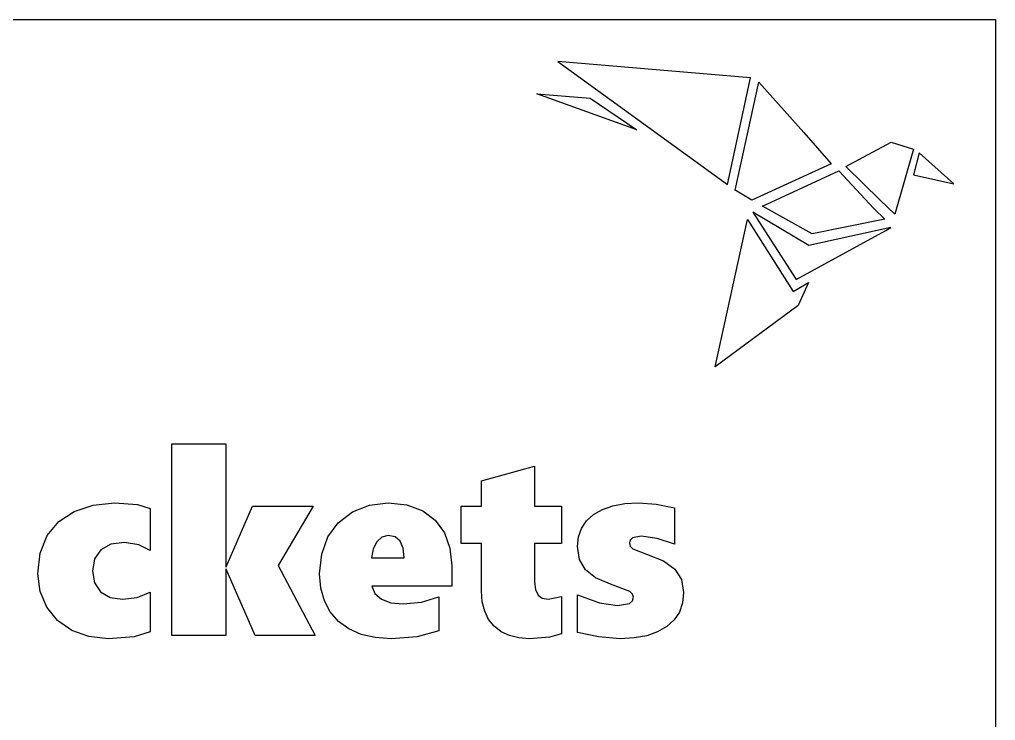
# Model space of a CAD drawing. Extents: x -52 to 52, y -74 to 74.
# Drawn here: x 0.7 to 52.5, y 36.6 to 73.8 of the extents above; entities that cross this region are included whole.
import ezdxf

# ---------------------------------------------------------------- set-up
doc = ezdxf.new("R2010")
doc.units = 0
doc.layers.get('0').update_dxf_attribs({"linetype": 'CONTINUOUS'})

msp = doc.modelspace()

# ---------------------------------------------------------------- linework, layer by layer
for p, q in [((-52.473, 73.775), (52.473, 73.775)), ((52.473, 73.775), (52.473, 30.515)), ((39.473, 70.674), (29.267, 71.554)), ((29.267, 71.554), (38.26, 65.021)), ((38.26, 65.021), (39.473, 70.674)), ((38.668, 64.72), (39.921, 70.448)), ((39.921, 70.448), (42.304, 67.775)), ((33.455, 67.924), (28.156, 69.837)), ((28.156, 69.837), (30.983, 69.599)), ((30.983, 69.599), (33.455, 67.924)), ((42.304, 67.775), (43.765, 66.122)), ((44.531, 65.969), (46.949, 67.27)), ((46.949, 67.27), (48.121, 66.891)), ((48.121, 66.891), (47.128, 63.442)), ((48.422, 66.7), (48.121, 65.528)), ((50.272, 65.066), (48.422, 66.7)), ((43.765, 66.122), (39.558, 64.196)), ((40.109, 63.865), (44.171, 65.747)), ((44.171, 65.747), (46.021, 63.75)), ((46.365, 64.186), (44.531, 65.969)), ((48.121, 65.528), (50.272, 65.066)), ((39.558, 64.196), (38.668, 64.72)), ((47.128, 63.442), (46.365, 64.186)), ((42.758, 62.412), (40.109, 63.865)), ((46.021, 63.75), (46.602, 63.185)), ((37.612, 55.356), (39.316, 63.168)), ((39.316, 63.168), (41.738, 59.34)), ((42.57, 61.793), (39.605, 63.552)), ((39.605, 63.552), (41.904, 59.98)), ((46.602, 63.185), (42.758, 62.412)), ((46.924, 62.738), (42.57, 61.793)), ((46.665, 62.586), (46.924, 62.738)), ((41.904, 59.98), (46.665, 62.586)), ((41.738, 59.34), (42.558, 59.816)), ((42.558, 59.816), (42.013, 58.606)), ((42.013, 58.606), (37.612, 55.356)), ((8.788, 41.093), (8.788, 51.26)), ((8.788, 51.26), (11.645, 51.26)), ((11.645, 51.26), (11.645, 44.735)), ((25.213, 49.309), (28.03, 50.087)), ((28.03, 50.087), (28.03, 47.961)), ((25.213, 47.961), (25.213, 49.309)), ((2.791, 47.137), (3.61, 47.682)), ((3.61, 47.682), (4.61, 48.017)), ((4.61, 48.017), (5.756, 48.128)), ((5.756, 48.128), (6.96, 48.041)), ((6.96, 48.041), (7.648, 47.84)), ((7.648, 47.84), (7.648, 45.613)), ((11.672, 44.735), (13.06, 47.961)), ((13.06, 47.961), (16.28, 47.961)), ((16.28, 47.961), (14.422, 44.815)), ((17.613, 47.078), (18.369, 47.649)), ((18.369, 47.649), (19.275, 48.008)), ((19.275, 48.008), (20.27, 48.128)), ((20.27, 48.128), (21.259, 48.024)), ((21.259, 48.024), (22.095, 47.712)), ((22.095, 47.712), (22.761, 47.213)), ((24.133, 45.982), (24.133, 47.961)), ((24.133, 47.961), (25.213, 47.961)), ((28.03, 47.961), (29.459, 47.961)), ((29.459, 47.961), (29.459, 45.982)), ((31.159, 47.508), (31.626, 47.779)), ((31.626, 47.779), (32.179, 47.973)), ((32.179, 47.973), (32.818, 48.09)), ((32.818, 48.09), (33.543, 48.128)), ((33.543, 48.128), (34.469, 48.063)), ((34.469, 48.063), (35.448, 47.867)), ((35.448, 47.867), (35.448, 45.942)), ((2.185, 46.395), (2.791, 47.137)), ((22.761, 47.213), (23.245, 46.545)), ((30.523, 46.776), (30.788, 47.17)), ((30.788, 47.17), (31.159, 47.508)), ((17.068, 46.324), (17.613, 47.078)), ((30.363, 46.326), (30.523, 46.776)), ((1.81, 45.468), (2.185, 46.395)), ((16.738, 45.414), (17.068, 46.324)), ((19.66, 46.073), (19.469, 45.695)), ((19.93, 46.317), (19.66, 46.073)), ((20.257, 46.398), (19.93, 46.317)), ((20.629, 46.324), (20.257, 46.398)), ((20.896, 46.101), (20.629, 46.324)), ((21.055, 45.73), (20.896, 46.101)), ((23.245, 46.545), (23.539, 45.731)), ((30.31, 45.821), (30.363, 46.326)), ((33.102, 46.158), (33.06, 46.009)), ((33.228, 46.27), (33.102, 46.158)), ((33.677, 46.364), (33.228, 46.27)), ((34.522, 46.244), (33.677, 46.364)), ((35.448, 45.942), (34.522, 46.244)), ((5.015, 45.637), (4.691, 45.156)), ((5.549, 45.936), (5.015, 45.637)), ((6.286, 46.036), (5.549, 45.936)), ((7.031, 45.908), (6.286, 46.036)), ((7.648, 45.613), (7.031, 45.908)), ((19.469, 45.695), (19.378, 45.211)), ((21.109, 45.211), (21.055, 45.73)), ((23.539, 45.731), (23.637, 44.788)), ((25.213, 45.982), (24.133, 45.982)), ((25.213, 43.454), (25.213, 45.982)), ((29.459, 45.982), (28.03, 45.982)), ((28.03, 45.982), (28.03, 43.923)), ((30.414, 45.129), (30.31, 45.821)), ((33.06, 46.009), (33.106, 45.833)), ((33.106, 45.833), (33.241, 45.694)), ((33.241, 45.694), (33.966, 45.405)), ((1.685, 44.372), (1.81, 45.468)), ((4.691, 45.156), (4.583, 44.513)), ((16.628, 44.372), (16.738, 45.414)), ((19.378, 45.211), (21.109, 45.211)), ((30.726, 44.58), (30.414, 45.129)), ((33.966, 45.405), (34.869, 45.053)), ((34.869, 45.053), (35.475, 44.614)), ((11.645, 44.735), (11.672, 44.735)), ((11.672, 44.621), (11.645, 44.621)), ((11.645, 44.621), (11.645, 41.093)), ((13.201, 41.093), (11.672, 44.621)), ((14.422, 44.815), (16.387, 41.093)), ((23.637, 44.788), (23.637, 43.715)), ((31.266, 44.151), (30.726, 44.58)), ((35.475, 44.614), (35.817, 44.062)), ((1.803, 43.435), (1.685, 44.372)), ((4.583, 44.513), (4.689, 43.882)), ((16.691, 43.611), (16.628, 44.372)), ((32.054, 43.816), (31.266, 44.151)), ((35.817, 44.062), (35.931, 43.373)), ((4.689, 43.882), (5.009, 43.41)), ((16.878, 42.935), (16.691, 43.611)), ((19.392, 43.715), (19.556, 43.32)), ((23.637, 43.715), (19.392, 43.715)), ((28.03, 43.923), (28.075, 43.527)), ((28.075, 43.527), (28.21, 43.244)), ((33.074, 43.423), (32.054, 43.816)), ((2.155, 42.595), (1.803, 43.435)), ((5.009, 43.41), (5.514, 43.116)), ((5.514, 43.116), (6.179, 43.018)), ((6.179, 43.018), (6.945, 43.113)), ((6.945, 43.113), (7.648, 43.4)), ((7.648, 43.4), (7.648, 41.287)), ((19.556, 43.32), (19.901, 43.021)), ((19.901, 43.021), (20.408, 42.832)), ((22.027, 42.865), (22.946, 43.152)), ((22.946, 43.152), (22.946, 41.341)), ((25.255, 42.881), (25.213, 43.454)), ((28.21, 43.244), (28.434, 43.074)), ((28.434, 43.074), (28.748, 43.018)), ((28.748, 43.018), (29.459, 43.165)), ((29.459, 43.165), (29.459, 41.187)), ((30.31, 41.247), (30.31, 43.252)), ((30.31, 43.252), (31.474, 42.83)), ((33.22, 43.29), (33.074, 43.423)), ((33.216, 42.934), (33.268, 43.125)), ((33.268, 43.125), (33.22, 43.29)), ((35.931, 43.373), (35.875, 42.822)), ((2.721, 41.892), (2.155, 42.595)), ((17.191, 42.347), (16.878, 42.935)), ((20.408, 42.832), (21.055, 42.769)), ((21.055, 42.769), (22.027, 42.865)), ((25.382, 42.379), (25.255, 42.881)), ((31.474, 42.83), (32.43, 42.689)), ((32.43, 42.689), (33.059, 42.798)), ((33.059, 42.798), (33.216, 42.934)), ((35.875, 42.822), (35.709, 42.338)), ((17.628, 41.844), (17.191, 42.347)), ((25.592, 41.946), (25.382, 42.379)), ((25.887, 41.582), (25.592, 41.946)), ((35.709, 42.338), (35.431, 41.919)), ((3.479, 41.364), (2.721, 41.892)), ((18.177, 41.442), (17.628, 41.844)), ((18.827, 41.155), (18.177, 41.442)), ((26.257, 41.295), (25.887, 41.582)), ((35.042, 41.566), (34.554, 41.285)), ((35.431, 41.919), (35.042, 41.566)), ((4.392, 41.035), (3.479, 41.364)), ((5.421, 40.925), (4.392, 41.035)), ((6.783, 41.026), (5.421, 40.925)), ((7.648, 41.287), (6.783, 41.026)), ((11.645, 41.093), (8.788, 41.093)), ((16.387, 41.093), (13.201, 41.093)), ((19.576, 40.982), (18.827, 41.155)), ((20.424, 40.925), (19.576, 40.982)), ((21.796, 41.029), (20.424, 40.925)), ((22.946, 41.341), (21.796, 41.029)), ((26.691, 41.089), (26.257, 41.295)), ((27.191, 40.966), (26.691, 41.089)), ((27.755, 40.925), (27.191, 40.966)), ((28.822, 41.009), (27.755, 40.925)), ((29.459, 41.187), (28.822, 41.009)), ((31.42, 41.019), (30.31, 41.247)), ((32.564, 40.925), (31.42, 41.019)), ((33.315, 40.965), (32.564, 40.925)), ((33.978, 41.085), (33.315, 40.965)), ((34.554, 41.285), (33.978, 41.085))]:
    msp.add_line(p, q)

doc.saveas('drawing.dxf')
